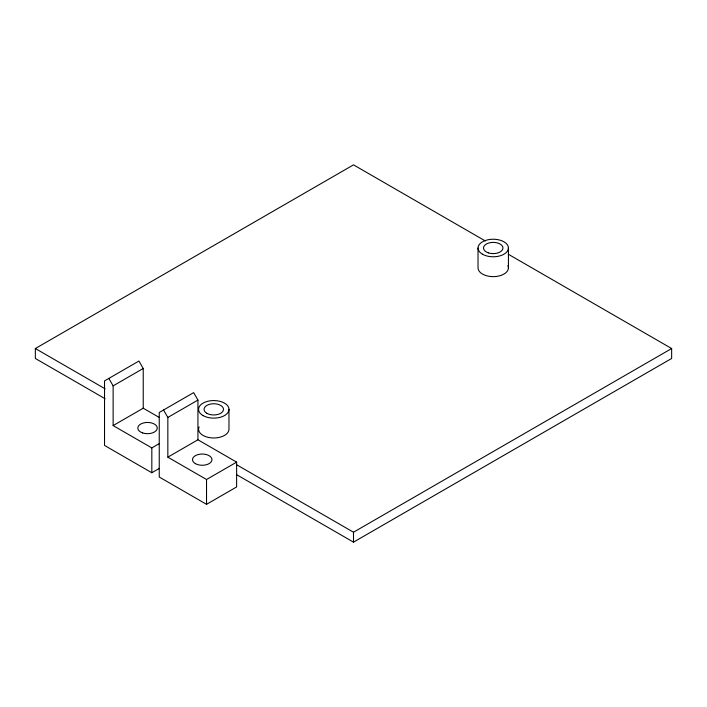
<?xml version="1.0" encoding="UTF-8"?>
<svg xmlns="http://www.w3.org/2000/svg" width="707" height="707" viewBox="0 0 707 707"><rect width="100%" height="100%" fill="white"/><g stroke="black" fill="none" stroke-linecap="round" stroke-linejoin="round"><path stroke-width="1.06" d="M105.096 398.73L35.35 358.467L35.35 348.533L353.5 164.855L485.347 240.972M159.349 443.581L151.828 447.92L113.129 425.579L113.129 385.863L143.229 368.488L138.925 361.047L104.53 380.905L104.53 445.437L151.828 472.744L159.349 468.396M113.129 425.579L143.229 408.204L159.269 417.466M167.842 417.448L197.933 400.074L193.638 392.632L159.243 412.49L159.243 477.022L206.532 504.33L236.624 486.955L236.624 462.131L197.933 439.789L167.842 457.164L167.842 417.448L163.538 410.007M167.842 457.164L206.532 479.505L236.624 462.131M236.942 464.923L353.5 532.221L671.65 348.533L671.65 358.467L353.5 542.145L236.942 474.848M508.28 254.211L671.65 348.533M35.35 348.533L105.096 388.806M108.834 378.422L113.129 385.863M508.43 248.007L508.43 267.865M478.029 248.007L478.029 267.865A15.2 8.776 0 0 0 495.209 276.561A15.2 8.776 0 0 0 507.909 265.593M353.5 532.221L353.5 542.145M228.971 409.353L228.971 429.211A15.2 8.776 0 0 1 211.791 437.907A15.2 8.776 0 0 1 199.091 426.94M206.532 479.505L206.532 504.33M197.933 400.074L197.933 439.789M151.828 447.92L151.828 472.744M143.229 368.488L143.229 408.204M203.024 415.557A15.2 8.776 0 0 0 228.458 411.624A15.2 8.776 0 0 0 209.838 400.869A15.2 8.776 0 0 0 203.024 415.557M206.895 413.321A9.73 5.621 0 0 0 223.165 410.802A9.73 5.621 0 0 0 211.252 403.927A9.73 5.621 0 0 0 206.895 413.321M482.483 254.211A15.2 8.776 0 0 0 507.909 250.278A15.2 8.776 0 0 0 489.297 239.532A15.2 8.776 0 0 0 482.483 254.211M488.36 252.867A9.73 5.621 0 0 0 502.96 248.007A9.73 5.621 0 0 0 488.36 243.146A9.73 5.621 0 0 0 488.36 252.867M195.353 463.624A9.73 5.621 0 0 0 211.632 461.105A9.73 5.621 0 0 0 199.719 454.221A9.73 5.621 0 0 0 195.353 463.624M142.664 432.931A9.73 5.621 0 0 0 157.254 428.062A9.73 5.621 0 0 0 142.664 423.201A9.73 5.621 0 0 0 142.664 432.931"/></g></svg>
